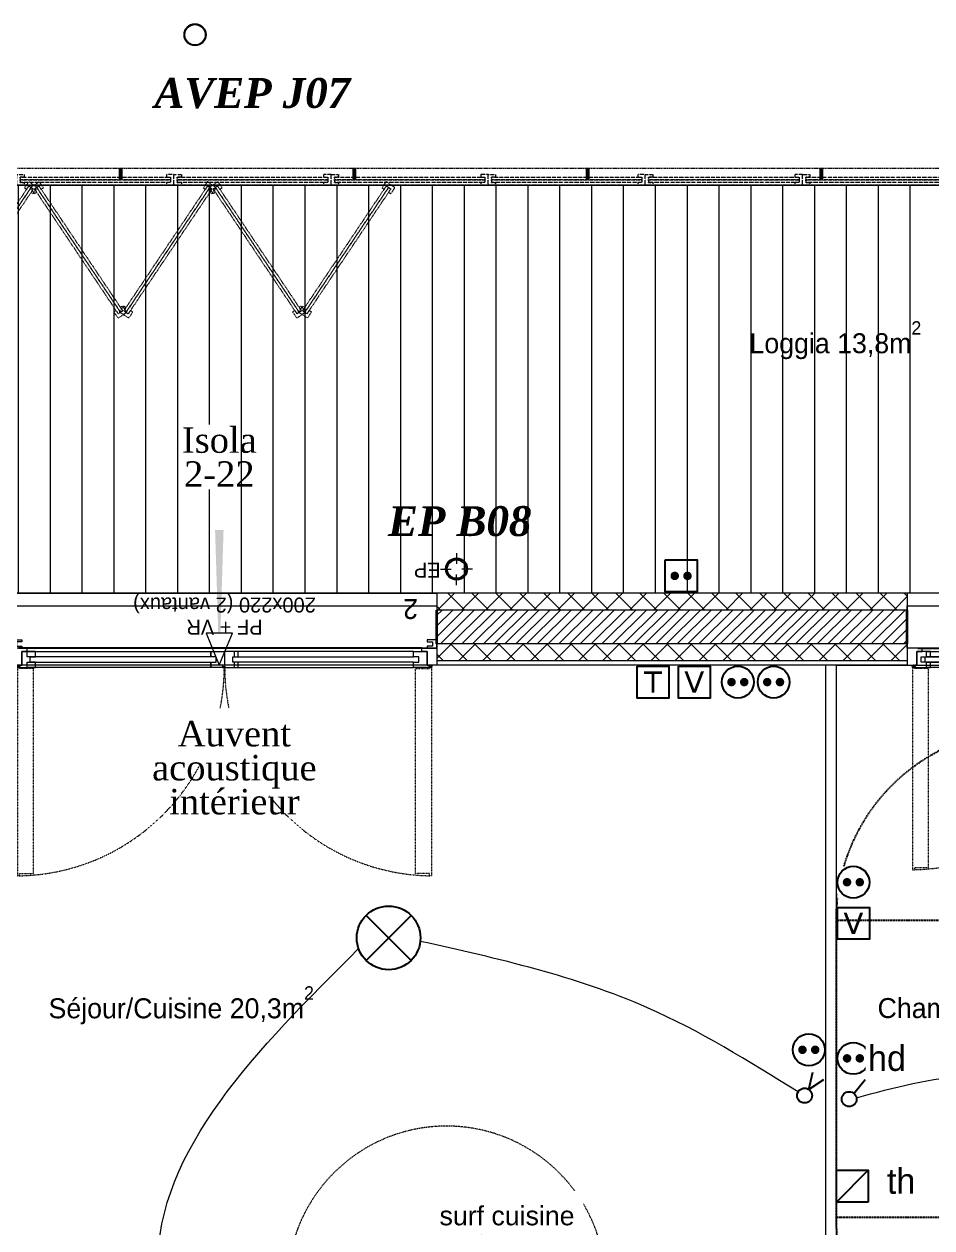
# Model space of a CAD drawing. Header units: centimetres. Extents: x 2191 to 12545, y -680 to 18662.
# Drawn here: x 9989 to 10417, y 9428 to 9994 of the extents above; entities that cross this region are included whole.
import ezdxf

# ---------------------------------------------------------------- set-up
doc = ezdxf.new("R2010")
doc.units = ezdxf.units.CM
for name, pattern in [('ACAD_ISO03W100', [0.295276, 0.11811, -0.177165]), ('INTERROMPU2', [0.75, 0.5, -0.25]), ('Style de ligne -11', [0.347222, 0.20828, -0.138942]), ('Style de ligne -12', [0.164042, 0.054681, -0.109361]), ('Style de ligne -13', [0.147638, 0.098425, -0.049213]), ('Style de ligne -14', [0.147638, 0.098425, -0.049213]), ('Style de ligne -17', [0.347222, 0.20828, -0.138942]), ('Style de ligne -18', [0.164042, 0.054681, -0.109361]), ('Style de ligne -5', [0.20828, 0.069425, -0.138855]), ('VW-01', [0.41656, 0.20828, -0.20828])]:
    doc.linetypes.add(name, pattern=pattern)
for name, color, linetype in [('B Aménagement intérieur', 252, 'Continuous'), ('B GÈnÈral_Hatch', 252, 'Continuous'), ('B Général', 252, 'Continuous'), ('C ANNOTATIONS-PMR', 252, 'Style de ligne -5'), ('C ANNOTATIONS-prestations', 252, 'Continuous'), ('C ANNOTATIONS-texte', 252, 'Continuous'), ('D SURFACES-shab', 252, 'Continuous'), ('Général', 252, 'Continuous'), ('prlm-CHAUFF', 4, 'Continuous'), ('prlm-EAU-EPEXT', 145, 'Continuous'), ('prlm-VMC', 93, 'Continuous')]:
    doc.layers.add(name, color=color, linetype=linetype)
for name, color, linetype, lineweight in [('B BATI-lumon', 252, 'Continuous', 20), ('prlm-ELEC-CFA', 1, 'Continuous', 25), ('prlm-ELEC-CFO', 1, 'Continuous', 25)]:
    doc.layers.add(name, color=color, linetype=linetype, lineweight=lineweight)
doc.styles.add('Eurostile', font='Eurosti.TTF')
doc.styles.add('Eurostile (bold)', font='Eurostib.TTF')
doc.styles.add('Eurostile (italic)', font='Eurostib.TTF')
doc.styles.add('prlm-eau-ep', font='timesbi.ttf', dxfattribs={"height": 18})
doc.styles.add('prlm-elec-cfa', font='comic.ttf', dxfattribs={"height": 12})
doc.styles.add('prlm-elec-cfo', font='comic.ttf', dxfattribs={"height": 12})
doc.styles.add('prlm-sejc', font='arial.ttf', dxfattribs={"height": 20})
doc.styles.add('prlm-vmc', font='pala.ttf', dxfattribs={"height": 14})
doc.styles.get("Standard").update_dxf_attribs({"font": 'isocp.shx', "height": 15})
doc.styles.add('Times New Roman (bold italic)', font='timesbi.ttf')
pattern_1 = [(225, (-631.107, 4809.0284), (5.656854, -5.656854), []), (315, (-631.107, 4809.0284), (-5.656854, -5.656854), [])]

# ---------------------------------------------------------------- blocks, each defined once
blk = doc.blocks.new('Groupe-98-1')
at = {"layer": 'B BATI-lumon', "linetype": 'ACAD_ISO03W100', "lineweight": 5, "flags": 128}
for points in [[(10839.04, 5114.39), (10842.54, 5114.39), (10842.54, 5113.15), (10840.62, 5113.15), (10840.62, 5110.64), (10842.54, 5110.64), (10842.54, 5109.39), (10839.04, 5109.39), (10839.04, 5113.39), (10839.04, 5113.39)], [(10840.62, 5113.15), (10911.46, 5113.15), (10911.46, 5111.9), (10840.62, 5111.9)], [(10913.04, 5114.39), (10909.54, 5114.39), (10909.54, 5113.15), (10911.46, 5113.15), (10911.46, 5110.64), (10909.54, 5110.64), (10909.54, 5109.39), (10913.04, 5109.39), (10913.04, 5113.39), (10913.04, 5113.39)], [(10840.62, 5111.9), (10911.46, 5111.9), (10911.46, 5110.65), (10840.62, 5110.65)]]:
    blk.add_lwpolyline(points, close=True, dxfattribs=at)
blk = doc.blocks.new('Groupe-99-1')
at = {"layer": 'B BATI-lumon', "linetype": 'ACAD_ISO03W100', "lineweight": 5, "flags": 128}
for points in [[(10913.04, 5114.39), (10916.54, 5114.39), (10916.54, 5113.15), (10914.62, 5113.15), (10914.62, 5110.64), (10916.54, 5110.64), (10916.54, 5109.39), (10913.04, 5109.39), (10913.04, 5113.39), (10913.04, 5113.39)], [(10914.62, 5113.15), (10985.46, 5113.15), (10985.46, 5111.9), (10914.62, 5111.9)], [(10987.04, 5114.39), (10983.54, 5114.39), (10983.54, 5113.15), (10985.46, 5113.15), (10985.46, 5110.64), (10983.54, 5110.64), (10983.54, 5109.39), (10987.04, 5109.39), (10987.04, 5113.39), (10987.04, 5113.39)], [(10914.62, 5111.9), (10985.46, 5111.9), (10985.46, 5110.65), (10914.62, 5110.65)]]:
    blk.add_lwpolyline(points, close=True, dxfattribs=at)
blk = doc.blocks.new('Groupe-100-1')
at = {"layer": 'B BATI-lumon', "linetype": 'ACAD_ISO03W100', "lineweight": 5, "flags": 128}
for points in [[(10987.04, 5114.39), (10990.54, 5114.39), (10990.54, 5113.15), (10988.62, 5113.15), (10988.62, 5110.64), (10990.54, 5110.64), (10990.54, 5109.39), (10987.04, 5109.39), (10987.04, 5113.39), (10987.04, 5113.39)], [(10988.62, 5113.15), (11059.46, 5113.15), (11059.46, 5111.9), (10988.62, 5111.9)], [(11061.04, 5114.39), (11057.54, 5114.39), (11057.54, 5113.15), (11059.46, 5113.15), (11059.46, 5110.64), (11057.54, 5110.64), (11057.54, 5109.39), (11061.04, 5109.39), (11061.04, 5113.39), (11061.04, 5113.39)], [(10988.62, 5111.9), (11059.46, 5111.9), (11059.46, 5110.65), (10988.62, 5110.65)]]:
    blk.add_lwpolyline(points, close=True, dxfattribs=at)
blk = doc.blocks.new('Groupe-112-1')
at = {"layer": 'B BATI-lumon', "linetype": 'ACAD_ISO03W100', "lineweight": 5, "flags": 128}
for points in [[(10765.04, 5114.39), (10768.54, 5114.39), (10768.54, 5113.15), (10766.62, 5113.15), (10766.62, 5110.64), (10768.54, 5110.64), (10768.54, 5109.39), (10765.04, 5109.39), (10765.04, 5113.39), (10765.04, 5113.39)], [(10766.62, 5113.15), (10837.46, 5113.15), (10837.46, 5111.9), (10766.62, 5111.9)], [(10839.04, 5114.39), (10835.54, 5114.39), (10835.54, 5113.15), (10837.46, 5113.15), (10837.46, 5110.64), (10835.54, 5110.64), (10835.54, 5109.39), (10839.04, 5109.39), (10839.04, 5113.39), (10839.04, 5113.39)], [(10766.62, 5111.9), (10837.46, 5111.9), (10837.46, 5110.65), (10766.62, 5110.65)]]:
    blk.add_lwpolyline(points, close=True, dxfattribs=at)
blk = doc.blocks.new('Groupe-113-1')
at = {"layer": 'B BATI-lumon', "linetype": 'ACAD_ISO03W100', "lineweight": 5, "flags": 128}
for points in [[(10691.04, 5114.39), (10694.54, 5114.39), (10694.54, 5113.15), (10692.62, 5113.15), (10692.62, 5110.64), (10694.54, 5110.64), (10694.54, 5109.39), (10691.04, 5109.39), (10691.04, 5113.39), (10691.04, 5113.39)], [(10692.62, 5113.15), (10763.46, 5113.15), (10763.46, 5111.9), (10692.62, 5111.9)], [(10765.04, 5114.39), (10761.54, 5114.39), (10761.54, 5113.15), (10763.46, 5113.15), (10763.46, 5110.64), (10761.54, 5110.64), (10761.54, 5109.39), (10765.04, 5109.39), (10765.04, 5113.39), (10765.04, 5113.39)], [(10692.62, 5111.9), (10763.46, 5111.9), (10763.46, 5110.65), (10692.62, 5110.65)]]:
    blk.add_lwpolyline(points, close=True, dxfattribs=at)
blk = doc.blocks.new('Groupe-117-1')
at = {"layer": 'B BATI-lumon', "linetype": 'ACAD_ISO03W100', "lineweight": 5, "flags": 128}
for points in [[(10623.8, 5108.34), (10584.3, 5049.52), (10583.26, 5050.22), (10622.76, 5109.03)], [(10624.84, 5107.64), (10585.34, 5048.83), (10584.3, 5049.52), (10623.8, 5108.34)], [(10622.61, 5111.03), (10620.66, 5108.13), (10621.69, 5107.44), (10622.76, 5109.03), (10624.84, 5107.64), (10623.77, 5106.04), (10624.81, 5105.34), (10626.76, 5108.25), (10623.44, 5110.48), (10623.44, 5110.48)], [(10581.35, 5049.6), (10583.31, 5052.51), (10584.34, 5051.82), (10583.26, 5050.22), (10585.34, 5048.83), (10586.41, 5050.42), (10587.46, 5049.72), (10585.5, 5046.82), (10582.18, 5049.05), (10582.18, 5049.05)]]:
    blk.add_lwpolyline(points, close=True, dxfattribs=at)
blk = doc.blocks.new('Groupe-118-1')
at = {"layer": 'B BATI-lumon', "linetype": 'ACAD_ISO03W100', "lineweight": 5, "flags": 128}
for points in [[(10627.59, 5111.03), (10629.55, 5108.13), (10628.52, 5107.44), (10627.44, 5109.03), (10625.37, 5107.64), (10626.44, 5106.04), (10625.4, 5105.34), (10623.44, 5108.25), (10626.76, 5110.48), (10626.76, 5110.48)], [(10626.41, 5108.34), (10665.91, 5049.52), (10664.87, 5048.83), (10625.37, 5107.64)], [(10627.44, 5109.03), (10666.94, 5050.22), (10665.91, 5049.52), (10626.41, 5108.34)], [(10668.85, 5049.6), (10666.9, 5052.51), (10665.87, 5051.82), (10666.94, 5050.22), (10664.87, 5048.83), (10663.79, 5050.42), (10662.75, 5049.72), (10664.7, 5046.82), (10668.02, 5049.05), (10668.02, 5049.05)]]:
    blk.add_lwpolyline(points, close=True, dxfattribs=at)
blk = doc.blocks.new('Groupe-119-1')
at = {"layer": 'B BATI-lumon', "linetype": 'ACAD_ISO03W100', "lineweight": 5, "flags": 128}
for points in [[(10707.98, 5108.34), (10668.48, 5049.52), (10667.44, 5050.22), (10706.94, 5109.03)], [(10709.02, 5107.64), (10669.52, 5048.83), (10668.48, 5049.52), (10707.98, 5108.34)], [(10706.79, 5111.03), (10704.84, 5108.13), (10705.87, 5107.44), (10706.94, 5109.03), (10709.02, 5107.64), (10707.95, 5106.04), (10708.99, 5105.34), (10710.94, 5108.25), (10707.62, 5110.48), (10707.62, 5110.48)], [(10665.53, 5049.6), (10667.48, 5052.51), (10668.51, 5051.82), (10667.44, 5050.22), (10669.52, 5048.83), (10670.59, 5050.42), (10671.63, 5049.72), (10669.68, 5046.82), (10666.36, 5049.05), (10666.36, 5049.05)]]:
    blk.add_lwpolyline(points, close=True, dxfattribs=at)
blk = doc.blocks.new('Groupe-120-1')
at = {"layer": 'B BATI-lumon', "linetype": 'ACAD_ISO03W100', "lineweight": 5, "flags": 128}
for points in [[(10711.77, 5111.03), (10713.72, 5108.13), (10712.69, 5107.44), (10711.62, 5109.03), (10709.54, 5107.64), (10710.61, 5106.04), (10709.57, 5105.34), (10707.62, 5108.25), (10710.94, 5110.48), (10710.94, 5110.48)], [(10710.58, 5108.34), (10750.08, 5049.52), (10749.05, 5048.83), (10709.54, 5107.64)], [(10711.62, 5109.03), (10751.12, 5050.22), (10750.08, 5049.52), (10710.58, 5108.34)], [(10753.03, 5049.6), (10751.08, 5052.51), (10750.05, 5051.82), (10751.12, 5050.22), (10749.04, 5048.83), (10747.97, 5050.42), (10746.93, 5049.72), (10748.88, 5046.82), (10752.2, 5049.05), (10752.2, 5049.05)]]:
    blk.add_lwpolyline(points, close=True, dxfattribs=at)
blk = doc.blocks.new('Groupe-121-1')
at = {"layer": 'B BATI-lumon', "linetype": 'ACAD_ISO03W100', "lineweight": 5, "flags": 128}
for points in [[(10792.16, 5108.34), (10752.66, 5049.52), (10751.62, 5050.22), (10791.12, 5109.03)], [(10793.19, 5107.64), (10753.69, 5048.83), (10752.66, 5049.52), (10792.16, 5108.34)], [(10790.97, 5111.03), (10789.02, 5108.13), (10790.05, 5107.44), (10791.12, 5109.03), (10793.2, 5107.64), (10792.12, 5106.04), (10793.17, 5105.34), (10795.12, 5108.25), (10791.8, 5110.48), (10791.8, 5110.48)], [(10749.71, 5049.6), (10751.66, 5052.51), (10752.69, 5051.82), (10751.62, 5050.22), (10753.7, 5048.83), (10754.77, 5050.42), (10755.81, 5049.72), (10753.86, 5046.82), (10750.54, 5049.05), (10750.54, 5049.05)]]:
    blk.add_lwpolyline(points, close=True, dxfattribs=at)
blk = doc.blocks.new('Groupe-122-1')
at = {"layer": 'B BATI-lumon', "linetype": 'ACAD_ISO03W100', "lineweight": 5, "flags": 128}
for points in [[(10617.04, 5114.39), (10620.54, 5114.39), (10620.54, 5113.15), (10618.62, 5113.15), (10618.62, 5110.64), (10620.54, 5110.64), (10620.54, 5109.39), (10617.04, 5109.39), (10617.04, 5113.39), (10617.04, 5113.39)], [(10618.62, 5113.15), (10689.46, 5113.15), (10689.46, 5111.9), (10618.62, 5111.9)], [(10691.04, 5114.39), (10687.54, 5114.39), (10687.54, 5113.15), (10689.46, 5113.15), (10689.46, 5110.64), (10687.54, 5110.64), (10687.54, 5109.39), (10691.04, 5109.39), (10691.04, 5113.39), (10691.04, 5113.39)], [(10618.62, 5111.9), (10689.46, 5111.9), (10689.46, 5110.65), (10618.62, 5110.65)]]:
    blk.add_lwpolyline(points, close=True, dxfattribs=at)
blk = doc.blocks.new('Groupe-124-1')
at = {"layer": 'B GÈnÈral_Hatch', "linetype": 'Continuous', "lineweight": 0, "true_color": 0xdddddd}
for points in [[(10665.41, 5117.39), (10666.51, 5117.39), (10666.51, 5112.39), (10665.41, 5112.39)], [(10775.41, 5117.39), (10776.51, 5117.39), (10776.51, 5112.39), (10775.41, 5112.39)], [(10885.41, 5117.39), (10886.51, 5117.39), (10886.51, 5112.39), (10885.41, 5112.39)], [(10995.41, 5117.39), (10996.51, 5117.39), (10996.51, 5112.39), (10995.41, 5112.39)]]:
    blk.add_hatch(color=254, dxfattribs=at).paths.add_polyline_path(points)
at = {"layer": 'B Général', "color": 7, "linetype": 'INTERROMPU2', "lineweight": 13, "flags": 128}
blk.add_lwpolyline([(10564.87, 5117.39), (11283.04, 5117.39), (11283.04, 5109.39), (10564.87, 5109.39)], close=True, dxfattribs=at)
at = {"layer": 'B Général', "color": 7, "linetype": 'Continuous', "lineweight": 5, "flags": 128}
for points in [[(10665.41, 5117.39), (10666.51, 5117.39), (10666.51, 5112.39), (10665.41, 5112.39)], [(10775.41, 5117.39), (10776.51, 5117.39), (10776.51, 5112.39), (10775.41, 5112.39)], [(10885.41, 5117.39), (10886.51, 5117.39), (10886.51, 5112.39), (10885.41, 5112.39)], [(10995.41, 5117.39), (10996.51, 5117.39), (10996.51, 5112.39), (10995.41, 5112.39)]]:
    blk.add_lwpolyline(points, close=True, dxfattribs=at)
at = {"layer": 'B BATI-lumon'}
for name in ['Groupe-122-1', 'Groupe-113-1', 'Groupe-112-1', 'Groupe-98-1', 'Groupe-99-1', 'Groupe-100-1', 'Groupe-117-1', 'Groupe-118-1', 'Groupe-119-1', 'Groupe-120-1', 'Groupe-121-1']:
    blk.add_blockref(name, (0, 0), dxfattribs=at)
blk = doc.blocks.new('Groupe-133-1')
at = {"layer": 'B Général', "color": 7, "linetype": 'Continuous', "lineweight": 5}
for p, q in [((10572.71, 5109.39), (10572.71, 4917.39)), ((10587.71, 5109.39), (10587.71, 4917.39)), ((10602.71, 5109.39), (10602.71, 4917.39)), ((10617.71, 5109.39), (10617.71, 4917.39)), ((10632.71, 5109.39), (10632.71, 4917.39)), ((10647.71, 5109.39), (10647.71, 4917.39)), ((10662.71, 5109.39), (10662.71, 4917.39)), ((10677.71, 5109.39), (10677.71, 4917.39)), ((10692.71, 5109.39), (10692.71, 4917.39)), ((10707.71, 5109.39), (10707.71, 4917.39)), ((10722.71, 5109.39), (10722.71, 4917.39)), ((10737.71, 5109.39), (10737.71, 4917.39)), ((10752.71, 5109.39), (10752.71, 4917.39)), ((10767.71, 5109.39), (10767.71, 4917.39)), ((10782.71, 5109.39), (10782.71, 4917.39)), ((10797.71, 5109.39), (10797.71, 4917.39)), ((10812.71, 5109.39), (10812.71, 4917.39)), ((10827.71, 5109.39), (10827.71, 4917.39)), ((10842.71, 5109.39), (10842.71, 4917.39)), ((10857.71, 5109.39), (10857.71, 4917.39)), ((10872.71, 5109.39), (10872.71, 4917.39)), ((10887.71, 5109.39), (10887.71, 4917.39)), ((10902.71, 5109.39), (10902.71, 4917.39)), ((10917.71, 5109.39), (10917.71, 4917.39)), ((10932.71, 5109.39), (10932.71, 4917.39)), ((10947.71, 5109.39), (10947.71, 4917.39)), ((10962.71, 5109.39), (10962.71, 4917.39)), ((10977.71, 5109.39), (10977.71, 4917.39)), ((10992.71, 5109.39), (10992.71, 4917.39)), ((11007.71, 5109.39), (11007.71, 4917.39)), ((11022.71, 5109.39), (11022.71, 4917.39)), ((11037.71, 5109.39), (11037.71, 4917.39)), ((11052.71, 5109.39), (11052.71, 4917.39)), ((11067.71, 5109.39), (11067.71, 4917.39)), ((11082.71, 5109.39), (11082.71, 4917.39)), ((11097.71, 5109.39), (11097.71, 4917.39)), ((11112.71, 5109.39), (11112.71, 4917.39)), ((11127.71, 5109.39), (11127.71, 4917.39)), ((11142.71, 5109.39), (11142.71, 4917.39)), ((11157.71, 5109.39), (11157.71, 4917.39)), ((11172.71, 5109.39), (11172.71, 4917.39)), ((11187.71, 5109.39), (11187.71, 4917.39)), ((11202.71, 5109.39), (11202.71, 4917.39)), ((11217.71, 5109.39), (11217.71, 4917.39)), ((11232.71, 5109.39), (11232.71, 4917.39)), ((11247.71, 5109.39), (11247.71, 4917.39)), ((11262.71, 5109.39), (11262.71, 4917.39)), ((11277.71, 5109.39), (11277.71, 4917.39))]:
    blk.add_line(p, q, dxfattribs=at)
at = {"layer": 'B Général', "color": 7, "linetype": 'Continuous', "lineweight": 5, "flags": 128}
blk.add_lwpolyline([(10564.87, 5109.39), (11283.04, 5109.39), (11283.04, 4917.39), (10564.87, 4917.39)], close=True, dxfattribs=at)
blk = doc.blocks.new('Rond 150_PMR')
at = {"layer": 'B Général', "color": 154, "linetype": 'VW-01', "lineweight": 5, "true_color": 0x0053a6}
blk.add_circle((0, 0), 75, dxfattribs=at)
at = {"layer": 'B Général', "color": 154, "true_color": 0x0053a6, "insert": (-61.5, 0), "char_height": 7.059, "attachment_point": 5, "rotation": 90, "line_spacing_factor": 0.894142, "style": 'Eurostile (italic)'}
blk.add_mtext('Ø 150 PMR', dxfattribs=at)
blk = doc.blocks.new('Groupe-134-1')
at = {"layer": 'B Général', "color": 7, "linetype": 'VW-01', "lineweight": 5}
blk.add_line((70, -99.99), (-70, -65.35), dxfattribs=at)
at = {"layer": 'B Général', "linetype": 'VW-01', "flags": 128}
for points in [[(-70, 50), (70, 50), (70, -140), (-70, -140)], [(-70, -99.99), (70, -99.99), (70, -140), (-70, -140)]]:
    blk.add_lwpolyline(points, close=True, dxfattribs=at)
blk = doc.blocks.new('Lit 140.190_PMR 1')
at = {"layer": 'B Général', "color": 154, "linetype": 'VW-01', "true_color": 0x0053a6, "flags": 128}
for points in [[(-70, 50), (70, 50), (70, 140), (-70, 140)], [(-70, -140), (-70, 50), (-190, 50), (-190, -140)], [(190, -140), (190, 50), (70, 50), (70, -140)]]:
    blk.add_lwpolyline(points, close=True, dxfattribs=at)
at = {"layer": 'B Général', "color": 154, "linetype": 'VW-01', "true_color": 0x0053a6}
for centre, start, end in [((-70, 50), 90, 180), ((70, 50), 0, 90)]:
    blk.add_arc(centre, 90, start, end, dxfattribs=at)
at = {"layer": 'B Général'}
blk.add_blockref('Groupe-134-1', (0, 0), dxfattribs=at)
blk = doc.blocks.new('Groupe-139-1')
at = {"layer": 'B Général', "color": 7, "linetype": 'Continuous', "lineweight": 13}
for p, q in [((10998.04, 4614.41), (10998.04, 4883.39)), ((11003.04, 4614.41), (11003.04, 4883.39))]:
    blk.add_line(p, q, dxfattribs=at)
at = {"layer": 'B Général', "color": 7, "linetype": 'Continuous', "lineweight": 5}
for p, q in [((10998.04, 4614.41), (10998.04, 4883.39)), ((11003.04, 4614.41), (11003.04, 4883.39))]:
    blk.add_line(p, q, dxfattribs=at)
at = {"layer": 'D SURFACES-shab', "color": 1, "lineweight": 18, "true_color": 0xff0000, "flags": 128}
for points in [[(10564.87, 4883.39), (10564.87, 4300.38), (10694.46, 4300.38), (10694.46, 4524.41), (10729.46, 4524.41), (10729.46, 4455.39), (10998.04, 4455.39), (10998.04, 4883.39)], [(11283.04, 4388.41), (11185.44, 4388.41), (11185.44, 4455.39), (11003.04, 4455.39), (11003.04, 4883.39), (11283.04, 4883.39)]]:
    blk.add_lwpolyline(points, close=True, dxfattribs=at)
at = {"layer": 'B Général', "color": 7, "xscale": -1, "rotation": 90}
blk.add_blockref('Lit 140.190_PMR 1', (11143.04, 4693.39), dxfattribs=at)
at = {"layer": 'C ANNOTATIONS-PMR', "color": 7, "xscale": -1, "rotation": 270}
blk.add_blockref('Rond 150_PMR', (10819.45, 4591.41), dxfattribs=at)
at = {"layer": 'C ANNOTATIONS-texte', "char_height": 9.412, "attachment_point": 1, "line_spacing_factor": 0.894142, "style": 'Eurostile'}
for s, insert, width in [('Séjour/Cuisine 20,3m{\\H0.6667x;\\S2^ ;}', (10632, 4732.23), 208.3877), ('Chambre 12,7m{\\H0.6667x;\\S2^ ;}', (11022.46, 4732.33), 124.5414)]:
    blk.add_mtext(s, dxfattribs=dict(at, insert=insert, width=width))
blk = doc.blocks.new('PF 200.220 + VR')
at = {"layer": 'B Général', "color": 7, "linetype": 'Continuous', "lineweight": 13}
for p, q in [((-100, 7), (-100, 17)), ((100, 7), (100, 17))]:
    blk.add_line(p, q, dxfattribs=at)
at = {"layer": 'B Général', "color": 7, "linetype": 'Continuous', "lineweight": 35}
for p, q in [((-100, 7), (-100, -9)), ((100, 7), (100, -9))]:
    blk.add_line(p, q, dxfattribs=at)
at = {"layer": 'B Général'}
blk.add_line((-93, 9), (97, 9), dxfattribs=at)
at = {"layer": 'B Général', "color": 7, "linetype": 'Style de ligne -13', "lineweight": 5, "flags": 128}
for points in [[(-97.5, 116.12), (-96.5, 116.12), (-96.5, 115.12), (-90, 115.12), (-90, 18.5), (-96.5, 18.5), (-96.5, 17.5), (-97.5, 17.5)], [(97.5, 116.12), (96.5, 116.12), (96.5, 115.12), (90, 115.12), (90, 18.5), (96.5, 18.5), (96.5, 17.5), (97.5, 17.5)]]:
    blk.add_lwpolyline(points, close=True, dxfattribs=at)
at = {"layer": 'B Général', "color": 7, "linetype": 'Continuous', "lineweight": 5, "flags": 128}
for points in [[(-89, 15.5), (-91.5, 15.5), (-91.5, 13), (-89, 13), (-89, 10.5), (-95.5, 10.5), (-95.5, 17), (-96.5, 17), (-96.5, 18), (-89, 18)], [(-6.5, 15.5), (-4, 15.5), (-4, 13), (-6.5, 13), (-6.5, 10.5), (0, 10.5), (0, 17), (1, 17), (1, 18), (-6.5, 18)], [(6.5, 15.5), (4, 15.5), (4, 13), (6.5, 13), (6.5, 10.5), (0, 10.5), (0, 17), (1, 17), (1, 18), (6.5, 18)], [(89, 15.5), (91.5, 15.5), (91.5, 13), (89, 13), (89, 10.5), (95.5, 10.5), (95.5, 17), (96.5, 17), (96.5, 18), (89, 18)]]:
    blk.add_lwpolyline(points, close=True, dxfattribs=at)
at = {"layer": 'B Général', "lineweight": 5, "flags": 128}
for points in [[(-4.5, 18), (-89, 18), (-89, 15.5), (-4.5, 15.5)], [(6.5, 18), (93, 18), (93, 15.5), (6.5, 15.5)], [(-93, 10.5), (-93, 9), (-100, 9), (-100, 17), (-95.5, 17), (-95.5, 10.5)], [(-4.5, 13), (-89, 13), (-89, 10.5), (-4.5, 10.5)], [(6.5, 13), (93, 13), (93, 10.5), (6.5, 10.5)], [(93, 10.5), (93, 9), (100, 9), (100, 17), (95.5, 17), (95.5, 10.5)], [(-100, 9), (-100, 5), (-95.5, 5), (-95.5, 6), (-98, 6), (-98, 8), (-95.5, 8), (-95.5, 9)], [(100, 9), (100, 5), (95.5, 5), (95.5, 6), (98, 6), (98, 8), (95.5, 8), (95.5, 9)]]:
    blk.add_lwpolyline(points, close=True, dxfattribs=at)
at = {"layer": 'B Général', "color": 7, "linetype": 'Style de ligne -11', "lineweight": 5, "flags": 128}
blk.add_lwpolyline([(-100, 9), (100, 9), (100, -11), (-100, -11)], close=True, dxfattribs=at)
at = {"layer": 'B Général', "lineweight": 13, "flags": 128}
blk.add_lwpolyline([(100, -9), (100, -17), (-100, -17), (-100, -9)], dxfattribs=at)
at = {"layer": 'B Général'}
for centre in [(-97, 17.5), (97, 17.5)]:
    blk.add_circle(centre, 0.5, dxfattribs=at)
at = {"layer": 'B Général', "color": 7, "linetype": 'Style de ligne -12', "lineweight": 5}
for centre, start, end in [((-98.46, 17.77), 359.5523, 89.0018), ((98.46, 17.77), 90.9982, 180.4485)]:
    blk.add_arc(centre, 98.37, start, end, dxfattribs=at)
at = {"layer": 'B Général', "insert": (0, 2.65), "char_height": 7.059, "attachment_point": 2, "rotation": 360, "line_spacing_factor": 0.894142, "style": 'Eurostile'}
blk.add_mtext('PF + VR', dxfattribs=at)
at = {"layer": 'C ANNOTATIONS-prestations', "rotation": 360, "line_spacing_factor": 0.894142}
for s, insert, char_height, attachment_point, style in [('2', (-91.15, -4.77), 9.41, 1, 'Eurostile (bold)'), ('200x220 (2 vantaux) ', (0, -7.82), 7.059, 2, 'Eurostile')]:
    blk.add_mtext(s, dxfattribs=dict(at, insert=insert, char_height=char_height, attachment_point=attachment_point, style=style))
blk = doc.blocks.new('PF 100.220 + VR')
at = {"layer": 'B Général', "color": 7, "linetype": 'Continuous', "lineweight": 13}
for p, q in [((-50, 7), (-50, 17)), ((50, 7), (50, 17))]:
    blk.add_line(p, q, dxfattribs=at)
at = {"layer": 'B Général', "color": 7, "linetype": 'Continuous', "lineweight": 35}
for p, q in [((-50, 7), (-50, -9)), ((50, 7), (50, -9))]:
    blk.add_line(p, q, dxfattribs=at)
at = {"layer": 'B Général'}
blk.add_line((45, 9), (-45, 9), dxfattribs=at)
at = {"layer": 'B Général', "color": 7, "linetype": 'Style de ligne -14', "lineweight": 5, "flags": 128}
blk.add_lwpolyline([(47.5, 113.27), (46.5, 113.27), (46.5, 112.27), (40, 112.27), (40, 18.5), (46.5, 18.5), (46.5, 17.5), (47.5, 17.5)], close=True, dxfattribs=at)
at = {"layer": 'B Général', "color": 7, "linetype": 'Continuous', "lineweight": 5, "flags": 128}
for points in [[(-39, 15.5), (-41.5, 15.5), (-41.5, 13), (-39, 13), (-39, 10.5), (-45.5, 10.5), (-45.5, 17), (-46.5, 17), (-46.5, 18), (-39, 18)], [(39, 15.5), (41.5, 15.5), (41.5, 13), (39, 13), (39, 10.5), (45.5, 10.5), (45.5, 17), (46.5, 17), (46.5, 18), (39, 18)]]:
    blk.add_lwpolyline(points, close=True, dxfattribs=at)
at = {"layer": 'B Général', "lineweight": 5, "flags": 128}
for points in [[(-41, 18), (41, 18), (41, 15.5), (-41, 15.5)], [(-43, 10.5), (-43, 9), (-50, 9), (-50, 17), (-45.5, 17), (-45.5, 10.5)], [(-43.5, 15.5), (43.5, 15.5), (43.5, 13), (-43.5, 13)], [(-41, 13), (41, 13), (41, 10.5), (-41, 10.5)], [(43, 10.5), (43, 9), (50, 9), (50, 17), (45.5, 17), (45.5, 10.5)]]:
    blk.add_lwpolyline(points, close=True, dxfattribs=at)
at = {"layer": 'B Général', "color": 7, "linetype": 'Style de ligne -17', "lineweight": 5, "flags": 128}
blk.add_lwpolyline([(-50, 9), (50, 9), (50, -11), (-50, -11)], close=True, dxfattribs=at)
at = {"layer": 'B Général', "lineweight": 13, "flags": 128}
blk.add_lwpolyline([(-50, -9), (-50, -17), (50, -17), (50, -9)], dxfattribs=at)
at = {"layer": 'B Général'}
blk.add_circle((47, 17.5), 0.5, dxfattribs=at)
at = {"layer": 'B Général', "color": 7, "linetype": 'Style de ligne -18', "lineweight": 5}
blk.add_arc((48.78, 15.78), 97.5, 90.8973, 179.2823, dxfattribs=at)
at = {"layer": 'B Général', "insert": (-21.61, 2.65), "char_height": 7.059, "attachment_point": 1, "rotation": 360, "line_spacing_factor": 0.894142, "style": 'Eurostile'}
blk.add_mtext('PF + VR', dxfattribs=at)
at = {"layer": 'C ANNOTATIONS-prestations', "attachment_point": 1, "rotation": 360, "line_spacing_factor": 0.894142}
for s, insert, char_height, style in [('1', (-41.14, -4.77), 9.41, 'Eurostile (bold)'), ('100x220', (-21.61, -7.83), 7.059, 'Eurostile')]:
    blk.add_mtext(s, dxfattribs=dict(at, insert=insert, char_height=char_height, style=style))
blk = doc.blocks.new('EP')
at = {"layer": 'B GÈnÈral_Hatch', "linetype": 'Continuous', "lineweight": 0}
h = blk.add_hatch(color=7, dxfattribs=at)
edge = h.paths.add_edge_path()
edge.add_arc((0, 0), 5, 0, 180, ccw=False)
edge.add_arc((0, 0), 5, 180, 360, ccw=False)
edge = h.paths.add_edge_path()
edge.add_arc((0, 0), 4.33, 0, 180, ccw=False)
edge.add_arc((0, 0), 4.33, 180, 360, ccw=False)
at = {"layer": 'B Général', "color": 7, "linetype": 'Continuous', "lineweight": 5}
for p, q in [((0, 7.5), (0, 2.5)), ((-7.5, 0), (-2.5, 0)), ((7.5, 0), (2.5, 0)), ((0, -7.5), (0, -2.5))]:
    blk.add_line(p, q, dxfattribs=at)
at = {"layer": 'B Général', "color": 7, "linetype": 'Continuous', "lineweight": 5, "flags": 128}
for points in [[(-5, 0, -1), (5, 0, -1)], [(-4.33, 0, -1), (4.33, 0, -1)]]:
    blk.add_lwpolyline(points, format="xyb", close=True, dxfattribs=at)
at = {"layer": 'C ANNOTATIONS-prestations', "insert": (7.5, 3.99), "char_height": 7.059, "attachment_point": 1, "line_spacing_factor": 0.894142, "style": 'Eurostile'}
blk.add_mtext('EP', dxfattribs=at)
blk = doc.blocks.new('xi.epext')
at = {"layer": 'prlm-EAU-EPEXT', "color": 0, "linetype": 'ByBlock', "lineweight": -2}
blk.add_circle((0, 0), 5, dxfattribs=at)
blk = doc.blocks.new('Groupe-163-1')
at = {"layer": 'prlm-EAU-EPEXT'}
for p in [(10700.98, 5180.18), (10824.14, 4928.64)]:
    blk.add_blockref('xi.epext', p, dxfattribs=at)
at = {"layer": 'prlm-EAU-EPEXT', "char_height": 13.989, "attachment_point": 1, "line_spacing_factor": 1.004802, "style": 'Times New Roman (bold italic)'}
for s, insert, width in [('AVEP J07', (10681.81, 5159.77), 127.276), ('EP B08', (10791.85, 4958.19), 86.1947)]:
    blk.add_mtext(s, dxfattribs=dict(at, insert=insert, width=width))
blk = doc.blocks.new('xi.EA')
at = {"layer": 'prlm-VMC', "color": 0, "linetype": 'ByBlock', "lineweight": 5, "flags": 128}
blk.add_lwpolyline([(-6.17, -15), (6.17, -15), (0, 0)], close=True, dxfattribs=at)
at = {"layer": 'prlm-VMC', "color": 0, "linetype": 'ByBlock', "lineweight": -2, "flags": 128}
blk.add_lwpolyline([(0, -15, 1, 4, 0), (0, -63.63, 1, 1, 0)], format="xyseb", dxfattribs=at)
at = {"layer": 'prlm-VMC', "color": 0, "linetype": 'ByBlock', "lineweight": 5}
blk.add_solid([(0, 0), (6.17, -15), (-6.17, -15), (0, 0)], dxfattribs=at)
blk = doc.blocks.new('xi.TH-ch')
at = {"layer": 'prlm-CHAUFF', "color": 0, "linetype": 'ByBlock', "lineweight": -2, "flags": 128}
blk.add_lwpolyline([(-7.5, 7.5), (7.5, 7.5), (7.5, -7.5), (-7.5, -7.5)], close=True, dxfattribs=at)
at = {"layer": 'prlm-CHAUFF', "color": 0}
blk.add_lwpolyline([(-7.5, -7.5), (7.5, 7.5)], dxfattribs=at)
blk = doc.blocks.new('xi.PC-EXT')
at = {"layer": 'prlm-ELEC-CFO', "color": 0, "linetype": 'ByBlock', "lineweight": -2, "flags": 128}
blk.add_lwpolyline([(-7.5, 7.5), (7.5, 7.5), (7.5, -7.5), (-7.5, -7.5)], close=True, dxfattribs=at)
at = {"layer": 'prlm-ELEC-CFO', "color": 0, "linetype": 'ByBlock', "lineweight": 5, "const_width": 2}
for points in [[(-4, 0, 1), (-2, 0, 1)], [(2, 0, 1), (4, 0, 1)]]:
    blk.add_lwpolyline(points, format="xyb", close=True, dxfattribs=at)
blk = doc.blocks.new('xi.SA')
at = {"layer": 'prlm-ELEC-CFO', "color": 0}
blk.add_lwpolyline([(0.2, -1.28), (5.5, 5.28)], dxfattribs=at)
blk.add_circle((-2, -4), 3.5, dxfattribs=at)
blk = doc.blocks.new('xi.PCHD')
at = {"color": 0, "lineweight": 5}
blk.add_wipeout([(-7.5, -7.5), (7.5, -7.5), (7.5, 7.5), (-7.5, 7.5)], dxfattribs=at).dxf.layer = 'prlm-ELEC-CFO'
at = {"layer": 'prlm-ELEC-CFO', "color": 0, "linetype": 'ByBlock', "lineweight": 5, "const_width": 2}
for points in [[(-4, 0, 1), (-2, 0, 1)], [(2, 0, 1), (4, 0, 1)]]:
    blk.add_lwpolyline(points, format="xyb", close=True, dxfattribs=at)
at = {"layer": 'prlm-ELEC-CFO', "color": 0, "linetype": 'ByBlock', "lineweight": -2}
blk.add_circle((0, 0), 7.5, dxfattribs=at)
blk = doc.blocks.new('xi.PC')
at = {"color": 0, "lineweight": 5}
blk.add_wipeout([(-7.5, -7.5), (7.5, -7.5), (7.5, 7.5), (-7.5, 7.5)], dxfattribs=at).dxf.layer = 'prlm-ELEC-CFO'
at = {"layer": 'prlm-ELEC-CFO', "color": 0, "linetype": 'ByBlock', "lineweight": 5, "const_width": 2}
for points in [[(-4, 0, 1), (-2, 0, 1)], [(2, 0, 1), (4, 0, 1)]]:
    blk.add_lwpolyline(points, format="xyb", close=True, dxfattribs=at)
at = {"layer": 'prlm-ELEC-CFO', "color": 0, "linetype": 'ByBlock', "lineweight": -2}
blk.add_circle((0, 0), 7.5, dxfattribs=at)
blk = doc.blocks.new('xi.TV')
at = {"layer": 'prlm-ELEC-CFA', "color": 0, "linetype": 'ByBlock', "lineweight": -2, "flags": 128}
blk.add_lwpolyline([(-7.5, 7.5), (7.5, 7.5), (7.5, -7.5), (-7.5, -7.5)], close=True, dxfattribs=at)
at = {"layer": 'prlm-ELEC-CFA', "color": 0, "linetype": 'ByBlock', "insert": (0, 0), "char_height": 10, "width": 11.36, "attachment_point": 5}
blk.add_mtext('{\\fVerdana|b0|i0|c0|p34;V}', dxfattribs=at)
blk = doc.blocks.new('xi.4m²')
at = {"color": 0}
blk.add_wipeout([(-34.54, 20.54), (34.54, 20.54), (34.54, -20.54), (-34.54, -20.54)], dxfattribs=at).dxf.layer = 'prlm-ELEC-CFO'
at = {"layer": 'prlm-ELEC-CFO', "color": 0, "attachment_point": 6, "line_spacing_factor": 0.8, "style": 'prlm-sejc'}
for s, insert, char_height in [('surf cuisine', (30.36, 8.9), 9), ('4 m²', (29.31, -9.19), 13)]:
    blk.add_mtext(s, dxfattribs=dict(at, insert=insert, char_height=char_height))
at = {"layer": 'prlm-ELEC-CFO', "color": 0, "style": 'prlm-sejc', "flags": 8}
blk.add_attdef('?', (-28.3, -16.79), '', height=20, dxfattribs=at)
blk = doc.blocks.new('xi.PTCE')
at = {"layer": 'prlm-ELEC-CFO', "color": 0}
for points in [[(-10.61, 10.61), (10.61, -10.61)], [(10.61, 10.61), (-10.61, -10.61)]]:
    blk.add_lwpolyline(points, dxfattribs=at)
at = {"layer": 'prlm-ELEC-CFO', "color": 0, "linetype": 'ByBlock'}
blk.add_circle((0, 0), 15, dxfattribs=at)
blk = doc.blocks.new('xi.VV')
at = {"layer": 'prlm-ELEC-CFO', "color": 0}
blk.add_lwpolyline([(6.95, 3.42), (0.01, -1.13), (1.91, 6.95)], dxfattribs=at)
blk.add_circle((-2, -4), 3.5, dxfattribs=at)
blk = doc.blocks.new('xi.TEL')
at = {"layer": 'prlm-ELEC-CFA', "color": 0, "linetype": 'ByBlock', "lineweight": -2, "flags": 128}
blk.add_lwpolyline([(-7.5, 7.5), (7.5, 7.5), (7.5, -7.5), (-7.5, -7.5)], close=True, dxfattribs=at)
at = {"layer": 'prlm-ELEC-CFA', "color": 0, "linetype": 'ByBlock', "insert": (0, 0), "char_height": 10, "width": 11.36, "attachment_point": 5}
blk.add_mtext('{\\fVerdana|b0|i0|c0|p34;T}', dxfattribs=at)

msp = doc.modelspace()

# ---------------------------------------------------------------- hatches: boundary and pattern name
at = {"layer": 'B GÈnÈral_Hatch', "linetype": 'Continuous', "lineweight": 5, "true_color": 0x808080}
h = msp.add_hatch(dxfattribs=at)
h.set_pattern_fill('02_ISOLANT', color=8, angle=180, style=0, pattern_type=2)
h.set_pattern_definition(pattern_1)
h.paths.add_polyline_path([(10405.34, 9718.42), (10405.34, 9726.42), (10183.76, 9726.42), (10183.76, 9718.42)])
at = {"layer": 'B GÈnÈral_Hatch', "linetype": 'Continuous', "lineweight": 5}
h = msp.add_hatch(dxfattribs=at)
h.set_pattern_fill('50_BETON', style=0, pattern_type=2)
h.set_pattern_definition([(45, (-631.1073, 4809.0284), (2.4253472, -2.6458333), [])])
h.paths.add_polyline_path([(10405.34, 9702.42), (10405.34, 9718.42), (10183.76, 9718.42), (10183.76, 9702.42)])
at = {"layer": 'B GÈnÈral_Hatch', "linetype": 'Continuous', "lineweight": 5, "true_color": 0x808080}
h = msp.add_hatch(dxfattribs=at)
h.set_pattern_fill('02_ISOLANT', color=8, angle=180, style=0, pattern_type=2)
h.set_pattern_definition(pattern_1)
h.paths.add_polyline_path([(10405.34, 9694.42), (10405.34, 9702.42), (10183.76, 9702.42), (10183.76, 9694.42)])

# ---------------------------------------------------------------- linework, layer by layer
at = {"layer": 'B Général', "color": 7, "linetype": 'Continuous', "lineweight": 5}
for p, q in [((10405.34, 9726.42), (10183.76, 9726.42)), ((10405.34, 9718.42), (10183.76, 9718.42)), ((10405.34, 9702.42), (10183.76, 9702.42)), ((10405.34, 9694.42), (10183.76, 9694.42)), ((10405.34, 9694.42), (10183.76, 9694.42)), ((10405.34, 9692.42), (10183.76, 9692.42))]:
    msp.add_line(p, q, dxfattribs=at)
at = {"layer": 'B Général', "color": 7, "linetype": 'Continuous', "lineweight": 13}
for p, q in [((10183.76, 9726.42), (10183.76, 9692.42)), ((10405.34, 9726.42), (10183.76, 9726.42)), ((10405.34, 9726.42), (10405.34, 9692.42)), ((10405.34, 9692.42), (10183.76, 9692.42))]:
    msp.add_line(p, q, dxfattribs=at)
at = {"layer": 'B Général', "color": 7, "linetype": 'Continuous', "lineweight": 18}
for p, q in [((10405.34, 9718.42), (10183.76, 9718.42)), ((10405.34, 9702.42), (10183.76, 9702.42))]:
    msp.add_line(p, q, dxfattribs=at)
at = {"layer": 'D SURFACES-shab', "color": 30, "linetype": 'Continuous', "lineweight": 5, "true_color": 0xff6633, "flags": 128}
msp.add_lwpolyline([(10651.93, 9726.42), (9933.76, 9726.42), (9933.76, 9918.42), (10651.93, 9918.42)], close=True, dxfattribs=at)
at = {"layer": 'prlm-ELEC-CFO', "lineweight": 13}
for points in [[(10353.92, 9491.54), (10282.96, 9531.19), (10175.98, 9562.43)], [(10067.52, 9340.92), (10052.29, 9409), (10146.94, 9559)], [(10381.41, 9488.83), (10434.56, 9499.26), (10502.12, 9490.45)]]:
    msp.add_spline(points, degree=3, dxfattribs=at)

# ---------------------------------------------------------------- block references
at = {"layer": 'B Aménagement intérieur', "color": 7}
msp.add_blockref('Groupe-139-1', (-631.11, 4809.03), dxfattribs=at)
at = {"layer": 'B BATI-lumon', "color": 7}
msp.add_blockref('Groupe-124-1', (-631.11, 4809.03), dxfattribs=at)
at = {"layer": 'B Général', "color": 7}
msp.add_blockref('Groupe-133-1', (-631.11, 4809.03), dxfattribs=at)
at = {"layer": 'B Général', "color": 7, "rotation": 180}
for name, p in [('EP', (10193.03, 9737.67)), ('PF 200.220 + VR', (10083.76, 9709.42)), ('PF 100.220 + VR', (10455.34, 9709.42))]:
    msp.add_blockref(name, p, dxfattribs=at)
at = {"layer": 'Général', "color": 7}
msp.add_blockref('Groupe-163-1', (-631.11, 4809.03), dxfattribs=at)
at = {"layer": 'prlm-CHAUFF', "rotation": 179.9999999998589}
msp.add_blockref('xi.TH-ch', (10379.47, 9447.17), dxfattribs=at)
at = {"layer": 'prlm-EAU-EPEXT'}
for p in [(10069.91, 9989.27), (10193.07, 9737.73)]:
    msp.add_blockref('xi.epext', p, dxfattribs=at)
at = {"layer": 'prlm-ELEC-CFA'}
for name, p in [('xi.TEL', (10285.56, 9684.48)), ('xi.TV', (10305.01, 9684.48)), ('xi.TV', (10379.97, 9570.94))]:
    msp.add_blockref(name, p, dxfattribs=at)
at = {"layer": 'prlm-ELEC-CFO'}
for name, p in [('xi.PC-EXT', (10298.82, 9734.48)), ('xi.PTCE', (10161.06, 9564.05)), ('xi.VV', (10358.97, 9493.84)), ('xi.SA', (10379.97, 9492.15))]:
    msp.add_blockref(name, p, dxfattribs=at)
at = {"layer": 'prlm-VMC', "rotation": 179.9999999914997}
msp.add_blockref('xi.EA', (10081.32, 9692.48), dxfattribs=at)

# ---------------------------------------------------------------- texts
at = {"layer": 'C ANNOTATIONS-texte', "color": 7, "insert": (10411.96, 9854.37), "char_height": 9.412, "width": 264, "attachment_point": 3, "line_spacing_factor": 0.894142, "style": 'Eurostile'}
msp.add_mtext('Loggia 13,8m{\\H0.6667x;\\S2^ ;}', dxfattribs=at)
at = {"layer": 'prlm-EAU-EPEXT', "char_height": 14, "attachment_point": 1, "style": 'prlm-eau-ep'}
for s, insert, width in [('AVEP J07', (10050.74, 9968.87), 127.276), ('EP B08', (10160.79, 9767.3), 86.1947)]:
    msp.add_mtext(s, dxfattribs=dict(at, insert=insert, width=width))

# ---------------------------------------------------------------- next in the draw order: block references
at = {"layer": 'prlm-ELEC-CFO'}
for name, p in [('xi.PC', (10342.38, 9684.48)), ('xi.PC', (10379.97, 9590.25)), ('xi.PC', (10358.97, 9511.37)), ('xi.PCHD', (10379.97, 9507.34))]:
    msp.add_blockref(name, p, dxfattribs=at)
msp.add_blockref('xi.4m²', (10218.26, 9424.28), dxfattribs=at).add_auto_attribs({'?': '<'})

# ---------------------------------------------------------------- next in the draw order: texts
at = {"layer": 'prlm-CHAUFF', "lineweight": 20, "insert": (10402.45, 9449.51), "char_height": 12, "attachment_point": 5, "line_spacing_factor": 0.8, "style": 'prlm-elec-cfa', "bg_fill": 3, "box_fill_scale": 1.1, "bg_fill_color": 256, "bg_fill_transparency": 0}
msp.add_mtext('th', dxfattribs=at)
at = {"layer": 'prlm-VMC', "insert": (10081.32, 9790.43), "char_height": 12, "width": 17.3979, "attachment_point": 5, "line_spacing_factor": 0.8, "style": 'prlm-vmc', "bg_fill": 3, "box_fill_scale": 1.1, "bg_fill_color": 256, "bg_fill_transparency": 0}
msp.add_mtext('Isola\\P2-22', dxfattribs=at)
at = {"layer": 'prlm-VMC', "insert": (10088.41, 9644.1), "char_height": 12, "width": 20.51, "attachment_point": 5, "line_spacing_factor": 0.8, "style": 'prlm-vmc', "bg_fill": 2}
msp.add_mtext('Auvent acoustique intérieur', dxfattribs=at)

# ---------------------------------------------------------------- next in the draw order: block references
at = {"layer": 'prlm-ELEC-CFO'}
msp.add_blockref('xi.PC', (10325.55, 9684.48), dxfattribs=at)

# ---------------------------------------------------------------- next in the draw order: texts
at = {"layer": 'prlm-ELEC-CFO', "lineweight": 20, "insert": (10395.8, 9507.34), "char_height": 12, "attachment_point": 5, "line_spacing_factor": 0.8, "style": 'prlm-elec-cfo', "bg_fill": 3, "box_fill_scale": 1.1, "bg_fill_color": 256, "bg_fill_transparency": 0}
msp.add_mtext('hd', dxfattribs=at)

doc.saveas('drawing.dxf')
